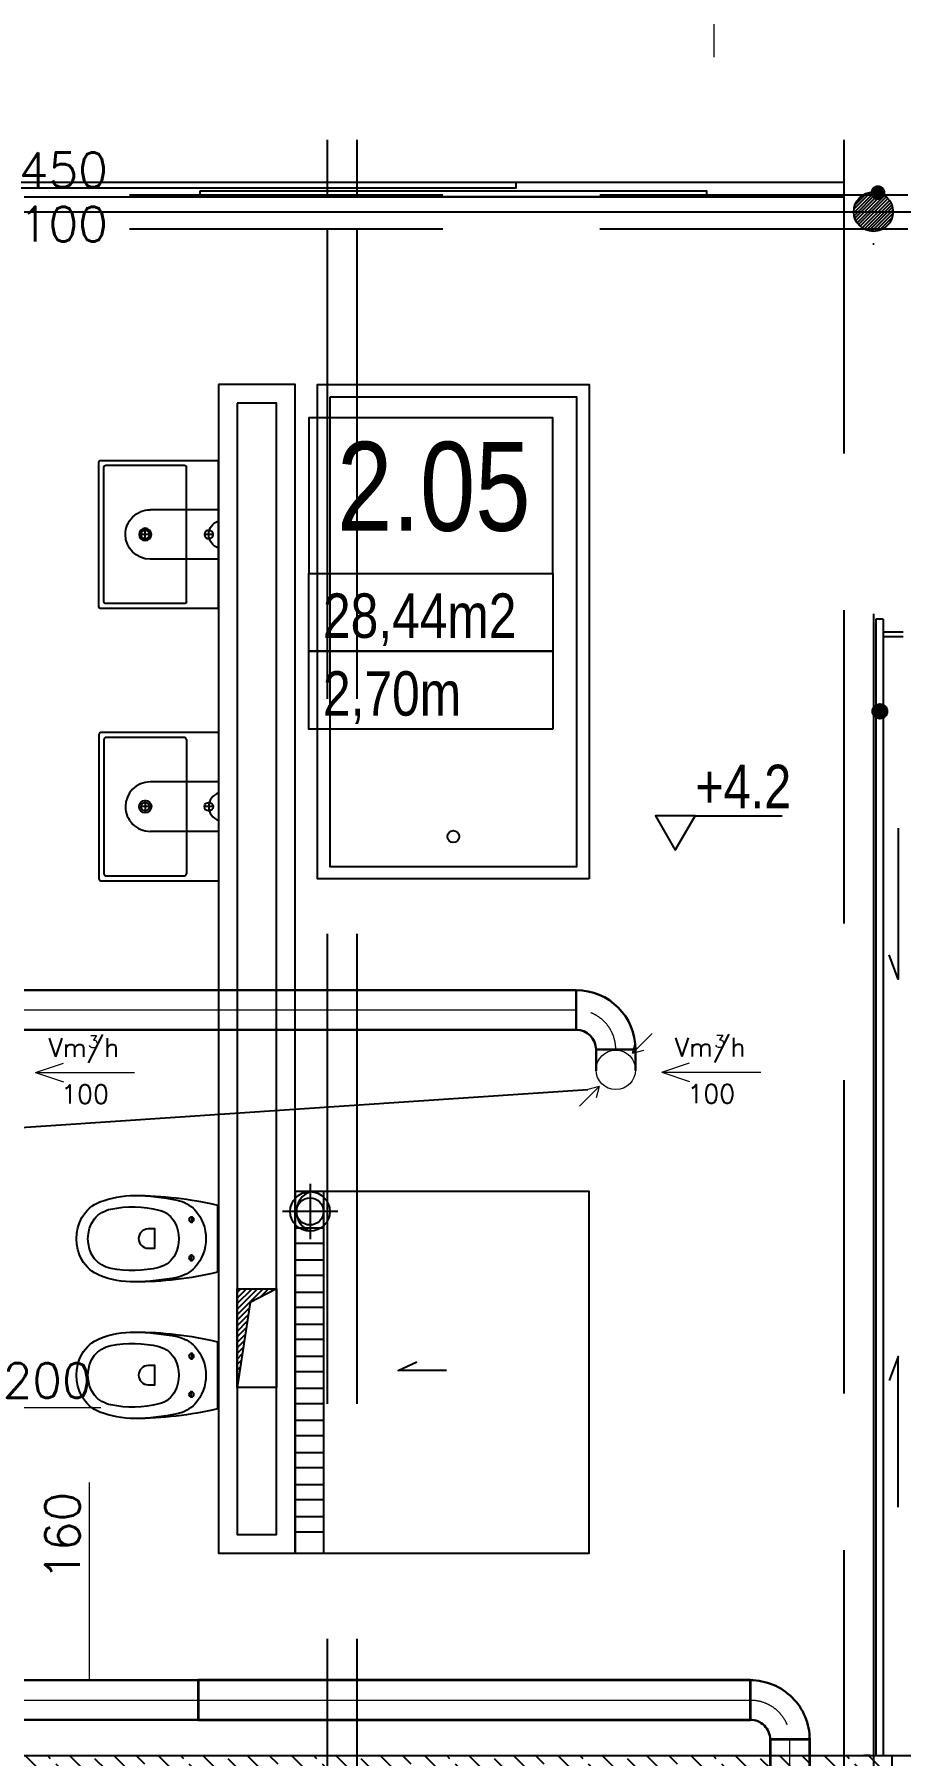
# Model space of a CAD drawing. Header units: millimetres. Extents: x -135140 to 267856, y -70704 to 149933.
# Drawn here: x 171919 to 175424, y 22930 to 29898 of the extents above; entities that cross this region are included whole.
import ezdxf
from ezdxf.enums import TextEntityAlignment as Align

# ---------------------------------------------------------------- set-up
doc = ezdxf.new("R2010")
doc.units = ezdxf.units.MM
doc.header["$LTSCALE"] = 99.9
for name, pattern in [('0707_PB_080619_gn_xref$0$ACAD_ISO10W100', [18, 12, -3, 0, -3]), ('ACAD_ISO03W100', [30, 12, -18]), ('ACAD_ISO10W100', [18, 12, -3, 0, -3]), ('AUDIT_D_080509132939-0', [0]), ('DASHDOT', [25.4, 12.7, -6.35, 0, -6.35]), ('HIDDEN', [9.525, 6.35, -3.175])]:
    doc.linetypes.add(name, pattern=pattern)
for name, color, linetype in [('+48_ARMATURA', 251, 'Continuous'), ('+48_HACZE', 253, 'Continuous'), ('+48_KANALIZACJA SANIT.', 251, 'Continuous'), ('+48_KOTY', 250, 'Continuous'), ('+48_MEBLE', 251, 'Continuous'), ('+48_OPISY T', 251, 'Continuous'), ('+48_OPISY_POM', 250, 'Continuous'), ('+48_OSIE', 8, 'Continuous'), ('+48_PODCIAGI', 250, 'Continuous'), ('+48_PODCIĄG', 250, 'ACAD_ISO03W100'), ('+48_PRZEBICIA', 143, 'Continuous'), ('+48_STOLARKA OKNA', 250, 'Continuous'), ('+48_STOLARKA_OKNA', 250, 'Continuous'), ('+48_SŁUPY', 251, 'Continuous'), ('+48_WIDOK', 250, 'Continuous'), ('+48_ŚCIANY_GK', 250, 'Continuous'), ('+48_ŻELBET', 250, 'Continuous')]:
    doc.layers.add(name, color=color, linetype=linetype)
for name, color, linetype, lineweight in [('2DH_SYM', 64, 'Continuous', 18), ('2DL_OBJ', 64, 'Continuous', 18), ('2DL_PRO_N1', 10, 'Continuous', 30), ('2DL_PRO_W11', 160, 'Continuous', 30), ('2DL_PRO_xxx1', 1, 'Continuous', 35), ('2DL_SYM', 64, 'Continuous', 18), ('CP_AXISAC', 7, 'DASHDOT', 0)]:
    doc.layers.add(name, color=color, linetype=linetype, lineweight=lineweight)
doc.styles.add('CP_ATTR', font='ROMANS.SHX')
doc.styles.add('WRP_ARIAL', font='ARIAL.TTF', dxfattribs={"width": 0.8})

# ---------------------------------------------------------------- blocks, each defined once
blk = doc.blocks.new('wc_ego')
at = {"layer": '+48_ARMATURA'}
for p, q in [((13.6, 0), (-13.6, 0)), ((-9.2, -10.5), (-6.3, -10.5)), ((9.2, -10.5), (6.3, -10.5))]:
    blk.add_line(p, q, dxfattribs=at)
for points in [[(14.92, -47.55, 0.091012), (17.5, -33.49, 0.04468), (15.64, -16.3, 0.150678), (11.63, -9.05, 0.380316), (-11.63, -9.05, 0.150678), (-15.64, -16.3, 0.04468), (-17.5, -33.49, 0.091012), (-14.92, -47.55, 0.171854), (-8.54, -54.79, 0.258868), (8.54, -54.79, 0.171854)], [(-6.33, -17.09, 0.228329), (-11.6, -23.64, 0.112012), (-12.01, -43.05, 0.161795), (-8.11, -49.75, 0.320353), (8.11, -49.75, 0.161795), (12.01, -43.05, 0.112012), (11.6, -23.64, 0.228329), (6.33, -17.09, 0.236897)]]:
    blk.add_lwpolyline(points, format="xyb", close=True, dxfattribs=at)
blk.add_lwpolyline([(-3.86, -27.96), (-3.86, -25.31), (3.94, -25.31), (3.94, -27.96, -1), (-3.86, -27.96, -1)], format="xyb", dxfattribs=at)
for centre in [(-7.75, -10.5), (7.75, -10.5)]:
    blk.add_circle(centre, 1, dxfattribs=at)
for centre, start, end in [((128.21, -33.49), 166.71401, 180), ((-128.21, -33.49), 0, 13.28599)]:
    blk.add_arc(centre, 145.71, start, end, dxfattribs=at)
blk = doc.blocks.new('UMYWALKA')
at = {"layer": '+48_ARMATURA'}
for p, q in [((-30, 0), (-30, -47.6)), ((-30, 0), (30, 0)), ((-10, 0), (10, 0)), ((-10, 0), (-10, -27.7)), ((10, 0), (10, -27.7)), ((30, -47.6), (30, 0)), ((-1.95, -4), (1.95, -4)), ((0, -2.05), (0, -5.95)), ((-28, -13.8), (-28, -45.6)), ((-27.2, -13), (27.2, -13)), ((28, -45.6), (28, -13.8)), ((0, -27), (0, -32.4)), ((-2.7, -29.7), (2.7, -29.7)), ((0, -37.7), (0, -37.7)), ((-29.2, -48.4), (29.2, -48.4)), ((-27.2, -46.4), (27.2, -46.4))]:
    blk.add_line(p, q, dxfattribs=at)
for centre, radius in [((0, -4), 1.75), ((0, -29.7), 2.5), ((0, -29.7), 1.7)]:
    blk.add_circle(centre, radius, dxfattribs=at)
for centre, radius, start, end in [((0, 1.78), 5.78, 197.94525, 342.05475), ((-27.2, -13.8), 0.8, 90, 180), ((27.2, -13.8), 0.8, 0, 90), ((0, -27.7), 10, 180, 270), ((0, -27.7), 10, 270, 0), ((-29.2, -47.6), 0.8, 180, 270), ((-27.2, -45.6), 0.8, 180, 270), ((27.2, -45.6), 0.8, 270, 0), ((29.2, -47.6), 0.8, 270, 0)]:
    blk.add_arc(centre, radius, start, end, dxfattribs=at)
blk = doc.blocks.new('OPISY_POM_METKA')
at = {"layer": '+48_OPISY_POM', "ltscale": 5}
for points in [[(0, -70), (109.71, -70), (109.71, 0), (0, 0)], [(109.71, -105), (0, -105), (0, -70), (109.71, -70)]]:
    blk.add_lwpolyline(points, close=True, dxfattribs=at)
at = {"layer": '+48_OPISY_POM'}
blk.add_lwpolyline([(109.71, -140), (0, -140), (0, -105), (109.71, -105)], close=True, dxfattribs=at)
at = {"layer": '+48_OPISY_POM', "ltscale": 5, "style": 'WRP_ARIAL', "width": 0.8}
for tag, p, height in [('NRPOM', (25.76, -50.8), 40), ('POW', (6.35, -98.98), 20)]:
    blk.add_attdef(tag, p, '', height=height, dxfattribs=at)
at = {"layer": '+48_OPISY_POM', "style": 'WRP_ARIAL', "width": 0.8}
blk.add_attdef('H', (6.35, -133.98), '', height=20, dxfattribs=at)
blk = doc.blocks.new('2DLAC038')
for p, q in [((0.424, 0.424), (0.919, 0.919)), ((0.424, 0.424), (0.495, 0.707)), ((0.424, 0.424), (0.707, 0.495)), ((-0.919, -0.919), (-0.424, -0.424)), ((-0.424, -0.424), (-0.707, -0.495)), ((-0.424, -0.424), (-0.495, -0.707))]:
    blk.add_line(p, q)
blk.add_circle((0, 0), 0.5)
at = {"linetype": 'ByBlock', "style": 'CP_ATTR', "flags": 9}
for tag, p in [('NAME', (-0.092, -0.018)), ('NUMBER', (-0.092, -0.018)), ('GROUP', (-0.092, -0.018)), ('ARTICLE', (-0.092, -0.019)), ('CHARACTER', (-0.092, -0.019)), ('TEMPERATURE', (-0.092, -0.018)), ('FLOW', (-0.092, -0.018)), ('PRODUCT-TYPE', (-0.092, -0.019)), ('ORDER-NO', (-0.092, -0.019)), ('PRODUCER', (-0.092, -0.019)), ('PN', (-0.091, -0.018)), ('OTHER', (-0.091, -0.018)), ('DN', (-0.091, -0.019)), ('POWER', (-0.091, -0.019)), ('VOLTAGE', (-0.091, -0.019))]:
    blk.add_attdef(tag, text='', height=0.00005, dxfattribs=at).set_placement(p, align=Align.MIDDLE_LEFT)
blk = doc.blocks.new('CPLS_465')
for q in [(-0.219, 0.094), (0.5, 0), (-0.219, -0.094)]:
    blk.add_line((-0.5, 0), q)
at = {"style": 'CP_ATTR'}
for s, height, p in [('Vm/h', 0.1875, (-0.37, 0.16)), ('3', 0.125, (0.031, 0.25))]:
    blk.add_text(s, height=height, dxfattribs=at).set_placement(p)
blk.add_attdef('VAL', text='', height=0.188, dxfattribs=at).set_placement((0, -0.219), align=Align.MIDDLE)
blk = doc.blocks.new('2CP_AC_ELBW_RO_D160_D160_R160_A90_E0_F0')
at = {"ltscale": 0.15}
for p, q in [((240, 160), (80, 160)), ((80, 160), (80, 160)), ((240, 160), (240, 160)), ((0, -80), (0, 80)), ((0, 80), (0, 80)), ((0, -80), (0, -80))]:
    blk.add_line(p, q, dxfattribs=at)
for radius in [240, 80]:
    blk.add_arc((0, 160), radius, 270, 0, dxfattribs=at)
at = {"layer": 'CP_AXISAC', "ltscale": 0.15}
for p, q in [((160, 160), (160, 160)), ((0, 0), (0, 0))]:
    blk.add_line(p, q, dxfattribs=at)
blk.add_arc((0, 160), 160, 270, 0, dxfattribs=at)
at = {"linetype": 'ByBlock', "ltscale": 0.15, "style": 'CP_ATTR', "flags": 9}
for tag in ['NAME', 'PRODUCER', 'PRODUCT-TYPE', 'ARTICLE', 'FLOW', 'OTHER']:
    blk.add_attdef(tag, (0, 0), '', height=0.0001, dxfattribs=at)
blk = doc.blocks.new('2CP_AC_PIPE_RO')
at = {"ltscale": 0.15}
for p, q in [((1, 0.5), (0, 0.5)), ((0, 0.5), (0, -0.5)), ((1, -0.5), (1, 0.5)), ((0, -0.5), (1, -0.5))]:
    blk.add_line(p, q, dxfattribs=at)
at = {"layer": 'CP_AXISAC', "ltscale": 0.15}
blk.add_line((0, 0), (1, 0), dxfattribs=at)
at = {"linetype": 'ByBlock', "ltscale": 0.15, "style": 'CP_ATTR', "flags": 9}
for tag in ['NAME', 'PRODUCER', 'PRODUCT-TYPE', 'ARTICLE', 'FLOW', 'OTHER']:
    blk.add_attdef(tag, (0, 0), '', height=0.0001, dxfattribs=at)
blk = doc.blocks.new('CPHS_DS09')
blk.add_line((0, 0), (-2, 0))
at = {"style": 'CP_ATTR', "flags": 14}
blk.add_attdef('FI', text='', height=0.35, dxfattribs=at).set_placement((-1.807, 0.275), align=Align.MIDDLE)
at = {"style": 'CP_ATTR', "flags": 12}
blk.add_attdef('EVAL_W_MM', text='', height=0.35, dxfattribs=at).set_placement((-1.604, 0.275), align=Align.MIDDLE_LEFT)
at = {"linetype": 'ByBlock', "style": 'CP_ATTR', "flags": 9}
blk.add_attdef('VAL', text='', height=0.00005, dxfattribs=at).set_placement((-1.342, 0.182), align=Align.MIDDLE_LEFT)
blk = doc.blocks.new('CPHS_DS08')
blk.add_line((0, 0), (2, 0))
at = {"style": 'CP_ATTR', "flags": 14}
blk.add_attdef('FI', text='', height=0.35, dxfattribs=at).set_placement((0.784, 0.275), align=Align.MIDDLE)
at = {"style": 'CP_ATTR', "flags": 12}
blk.add_attdef('EVAL_W_MM', text='', height=0.35, dxfattribs=at).set_placement((1.006, 0.275), align=Align.MIDDLE_LEFT)
at = {"linetype": 'ByBlock', "style": 'CP_ATTR', "flags": 9}
blk.add_attdef('VAL', text='', height=0.00005, dxfattribs=at).set_placement((0.408, 0.182), align=Align.MIDDLE_LEFT)
blk = doc.blocks.new('CPHS_DS06')
blk.add_line((0, 0), (1.55, 0))
at = {"style": 'CP_ATTR', "flags": 12}
for tag, p in [('EVAL_W_MM', (1.042, 0.275)), ('EVAL_H_MM', (1.042, -0.275))]:
    blk.add_attdef(tag, text='', height=0.35, dxfattribs=at).set_placement(p, align=Align.MIDDLE)
at = {"linetype": 'ByBlock', "style": 'CP_ATTR', "flags": 9}
blk.add_attdef('VAL', text='', height=0.00005, dxfattribs=at).set_placement((0.408, 0.182), align=Align.MIDDLE_LEFT)

msp = doc.modelspace()

# ---------------------------------------------------------------- hatches: boundary and pattern name
at = {"layer": '+48_HACZE'}
h = msp.add_hatch(dxfattribs=at)
h.set_pattern_fill('ANSI31', color=256, scale=3, angle=180, style=0)
h.set_pattern_definition([(225, (-521740.78, -43177.915), (6.73519209, -6.73519209), [])])
edge = h.paths.add_edge_path()
edge.add_arc((175314.1, 29179.7), 79.5, 0, 360)
at = {"layer": '+48_HACZE', "linetype": 'AUDIT_D_080509132939-0'}
h = msp.add_hatch(dxfattribs=at)
h.set_pattern_fill('ANSI33', color=256, scale=20, angle=90, style=0)
h.set_pattern_definition([(135, (-521740.78, -43177.92), (-89.802561, -89.802561), []), (135, (-521740.78, -43088.11), (-89.802561, -89.802561), [63.5, -31.75])])
h.paths.add_polyline_path([(168144.1, 22929.7), (175389.1, 22929.7), (175389.1, 22779.7), (168144.1, 22779.7)])
at = {"layer": '+48_OPISY T'}
h = msp.add_hatch(color=256, dxfattribs=at)
edge = h.paths.add_edge_path()
edge.add_arc((175332.7, 29256.9), 30, 0, 360)
h = msp.add_hatch(color=256, dxfattribs=at)
edge = h.paths.add_edge_path()
edge.add_arc((175340.5, 27157.5), 30, 0, 360)
at = {"layer": '+48_PRZEBICIA'}
h = msp.add_hatch(dxfattribs=at)
h.set_pattern_fill('ANSI31', color=256, scale=5, style=0)
h.set_pattern_definition([(45, (-521705.78, -43177.915), (-11.22532015, 11.22532015), [])])
h.paths.add_polyline_path([(172779.1, 24819.7), (172739.1, 24819.7), (172739.1, 24419.7), (172779.1, 24683)])
h.paths.add_polyline_path([(172791.4, 24764.1), (172899.1, 24819.7), (172779.1, 24819.7), (172779.1, 24683)])

# ---------------------------------------------------------------- linework, layer by layer
at = {"layer": '+48_ARMATURA'}
for p, q in [((171234.1, 29299.7), (175194.1, 29299.7)), ((171234.1, 29239.7), (175194.1, 29239.7))]:
    msp.add_line(p, q, dxfattribs=at)
for points in [[(174164.1, 26479.7), (173064.1, 26479.7), (173064.1, 28479.7), (174164.1, 28479.7)], [(173114.1, 28429.7), (173114.1, 26529.7), (174114.1, 26529.7), (174114.1, 28429.7)], [(172974.1, 23749.7), (174164.1, 23749.7), (174164.1, 25213.7), (172974.1, 25213.7)]]:
    msp.add_lwpolyline(points, close=True, dxfattribs=at)
for points in [[(173089.1, 25213.7), (173089.1, 23749.7)], [(173089.1, 25132.7), (172974.1, 25132.7)], [(172974.1, 25065.9), (173089.1, 25065.9)], [(173089.1, 25002.9), (172974.1, 25002.9)], [(172974.1, 24936.1), (173089.1, 24936.1)], [(173089.1, 24873.1), (172974.1, 24873.1)], [(172974.1, 24806.3), (173089.1, 24806.3)], [(173089.1, 24743.3), (172974.1, 24743.3)], [(172974.1, 24676.5), (173089.1, 24676.5)], [(173089.1, 24613.5), (172974.1, 24613.5)], [(172974.1, 24546.7), (173089.1, 24546.7)], [(173089.1, 24483.7), (172974.1, 24483.7)], [(173586.1, 24489), (173390.2, 24489), (173466.9, 24523.1)], [(172974.1, 24416.9), (173089.1, 24416.9)], [(173089.1, 24353.9), (172974.1, 24353.9)], [(172974.1, 24287.1), (173089.1, 24287.1)], [(173089.1, 24224.1), (172974.1, 24224.1)], [(172974.1, 24157.3), (173089.1, 24157.3)], [(173089.1, 24094.3), (172974.1, 24094.3)], [(172974.1, 24027.5), (173089.1, 24027.5)], [(173089.1, 23964.5), (172974.1, 23964.5)], [(172974.1, 23897.7), (173089.1, 23897.7)], [(173089.1, 23834.7), (172974.1, 23834.7)], [(175299.9, 22929.7), (175274.8, 22929.7)]]:
    msp.add_lwpolyline(points, dxfattribs=at)
msp.add_circle((173614.1, 26650.3), 24.1, dxfattribs=at)
at = {"layer": '+48_KANALIZACJA SANIT.', "ltscale": 0.5}
msp.add_circle((173034.1, 25132.7), 55, dxfattribs=at)
at = {"layer": '+48_KOTY', "ltscale": 5}
msp.add_line((174592.5, 26733.7), (174944.5, 26733.7), dxfattribs=at)
msp.add_lwpolyline([(174512.4, 26595), (174592.5, 26733.7), (174432.4, 26733.7)], close=True, dxfattribs=at)
at = {"layer": '+48_OPISY T'}
msp.add_circle((175340.5, 27157.5), 30, dxfattribs=at)
at = {"layer": '+48_OSIE', "linetype": 'ACAD_ISO10W100', "ltscale": 5}
for p, q in [((175314.1, 36542.9), (175314.1, 12069)), ((161440.4, 29179.7), (192220.1, 29179.7)), ((161440.4, 22929.7), (192220.1, 22929.7))]:
    msp.add_line(p, q, dxfattribs=at)
at = {"layer": '+48_PODCIAGI', "linetype": 'HIDDEN', "ltscale": 3}
for p, q in [((173104.1, 29111.2), (173104.1, 22779.7)), ((173224.1, 29111.2), (173224.1, 22779.7))]:
    msp.add_line(p, q, dxfattribs=at)
at = {"layer": '+48_PODCIĄG', "linetype": 'HIDDEN', "ltscale": 2}
for p, q in [((173104.1, 35179.7), (173104.1, 29248.2)), ((173224.1, 35179.7), (173224.1, 29248.2)), ((175194.1, 35179.7), (175194.1, 13579.7)), ((166594.1, 29248.2), (175454.1, 29248.2)), ((166594.1, 29111.2), (175454.1, 29111.2))]:
    msp.add_line(p, q, dxfattribs=at)
at = {"layer": '+48_PRZEBICIA', "linetype": '0707_PB_080619_gn_xref$0$ACAD_ISO10W100', "ltscale": 0.5}
for p, q in [((173034.1, 25244.7), (173034.1, 25020.7)), ((173146.1, 25132.7), (172922.1, 25132.7))]:
    msp.add_line(p, q, dxfattribs=at)
at = {"layer": '+48_PRZEBICIA'}
msp.add_lwpolyline([(172899.1, 24819.7), (172899.1, 24419.7), (172739.1, 24419.7), (172739.1, 24819.7)], close=True, dxfattribs=at)
msp.add_lwpolyline([(172899.1, 24819.7), (172791.4, 24764.1), (172739.1, 24419.7)], dxfattribs=at)
msp.add_circle((173034.1, 25132.7), 80, dxfattribs=at)
msp.add_arc((173064.7, 25132.7), 85.7, 110.98295, 249.01705, dxfattribs=at)
at = {"layer": '+48_STOLARKA OKNA'}
for points in [[(175414.1, 26683.7), (175414.1, 26073), (175378.1, 26171)], [(175414.1, 23935.1), (175414.1, 24545.8), (175378.1, 24447.8)]]:
    msp.add_lwpolyline(points, dxfattribs=at)
at = {"layer": '+48_STOLARKA_OKNA'}
for p, q in [((175354.1, 27479.7), (175434.1, 27479.7)), ((175354.1, 27459.7), (175434.1, 27459.7)), ((175324.1, 22929.7), (175354.1, 22929.7))]:
    msp.add_line(p, q, dxfattribs=at)
for points in [[(175354.1, 27529.7), (175324.1, 27529.7)], [(175324.1, 27529.7), (175324.1, 22929.7)], [(175354.1, 27529.7), (175354.1, 22929.7)]]:
    msp.add_lwpolyline(points, dxfattribs=at)
at = {"layer": '+48_SŁUPY', "linetype": 'AUDIT_D_080509132939-0'}
msp.add_circle((175314.1, 29179.7), 79.5, dxfattribs=at)
at = {"layer": '+48_WIDOK'}
for points in [[(171816.4, 29299.7), (173866.4, 29299.7), (173866.4, 29274.7), (171816.4, 29274.7)], [(172589.1, 29264.7), (174639.1, 29264.7), (174639.1, 29239.7), (172589.1, 29239.7)]]:
    msp.add_lwpolyline(points, close=True, dxfattribs=at)
at = {"layer": '+48_ŚCIANY_GK'}
msp.add_lwpolyline([(172664.1, 28479.7), (172664.1, 23749.7), (172974.1, 23749.7), (172974.1, 28479.7)], close=True, dxfattribs=at)
msp.add_lwpolyline([(172739.1, 28404.7), (172739.1, 23824.7), (172899.1, 23824.7), (172899.1, 28404.7), (172899.1, 28404.7), (172739.1, 28404.7)], dxfattribs=at)
at = {"layer": '+48_ŻELBET', "linetype": 'Continuous'}
msp.add_lwpolyline([(168144.1, 22929.7), (175389.1, 22929.7), (175389.1, 22779.7), (168144.1, 22779.7)], close=True, dxfattribs=at)
at = {"layer": '+48_ŻELBET', "linetype": 'AUDIT_D_080509132939-0'}
msp.add_circle((175314.1, 29179.7), 79.5, dxfattribs=at)
at = {"ltscale": 0.15}
msp.add_line((165536.9, 25046.8), (174158.4, 25626.8), dxfattribs=at)
at = {"layer": '2DL_PRO_W11', "ltscale": 0.15}
for p, q in [((174191.5, 25788.4), (174191.7, 25701.8)), ((174351.5, 25788.4), (174351.5, 25702.9))]:
    msp.add_line(p, q, dxfattribs=at)

# ---------------------------------------------------------------- block references
at = {"layer": '+48_ARMATURA', "xscale": -10, "yscale": 10, "zscale": 10, "rotation": 270}
for p in [(172659.1, 25022.1), (172659.1, 24469.3)]:
    msp.add_blockref('wc_ego', p, dxfattribs=at)
at = {"layer": '+48_MEBLE', "yscale": 10, "zscale": 10, "rotation": 270}
for p, xscale in [((172664.1, 27873.2), -10), ((172664.1, 26771.3), 10)]:
    msp.add_blockref('UMYWALKA', p, dxfattribs=dict(at, xscale=xscale))
at = {"layer": '+48_OPISY_POM'}
ref = msp.add_blockref('OPISY_POM_METKA', (173029.4, 28345.3), dxfattribs=dict(at, xscale=9, yscale=9, zscale=8.999999999994316))
ref.add_attrib('H', '2,70m', (173086.6, 27139.6), dxfattribs={"height": 180, "style": 'WRP_ARIAL', "width": 0.8})
ref.add_attrib('NRPOM', '2.05', (173143.6, 27888.1), dxfattribs={"ltscale": 5, "height": 360, "style": 'WRP_ARIAL', "width": 0.8})
ref.add_attrib('POW', '28,44m2', (173086.6, 27454.6), dxfattribs={"ltscale": 5, "height": 180, "style": 'WRP_ARIAL', "width": 0.8})
at = {"layer": '2DH_SYM', "ltscale": 0.15}
ref = msp.add_blockref('CPHS_DS09', (174668.7, 30606.1), dxfattribs=dict(at, xscale=400, yscale=400, zscale=400, rotation=90))
ref.add_attrib('EVAL_W_MM', '160', dxfattribs={"layer": '0', "height": 140, "rotation": 90, "style": 'CP_ATTR', "flags": 12}).set_placement((174558.7, 29964.5), align=Align.MIDDLE_LEFT)
at = {"layer": '2DH_SYM', "ltscale": 0.15, "xscale": 400, "yscale": 400, "zscale": 400}
msp.add_blockref('CPHS_DS06', (171619.1, 29239.7), dxfattribs=at).add_auto_attribs({'EVAL_W_MM': '450', 'EVAL_H_MM': '100'})
at = {"layer": '2DH_SYM', "ltscale": 0.15}
ref = msp.add_blockref('CPHS_DS08', (171387.5, 24338.2), dxfattribs=dict(at, xscale=400, yscale=400, zscale=400))
ref.add_attrib('EVAL_W_MM', '200', dxfattribs={"layer": '0', "height": 140, "style": 'CP_ATTR', "flags": 12}).set_placement((171790.1, 24448.2), align=Align.MIDDLE_LEFT)
ref = msp.add_blockref('CPHS_DS08', (172142.2, 23234.6), dxfattribs=dict(at, xscale=400, yscale=400, zscale=400, rotation=90))
ref.add_attrib('EVAL_W_MM', '160', dxfattribs={"layer": '0', "height": 140, "rotation": 90, "style": 'CP_ATTR', "flags": 12}).set_placement((172032.2, 23637.2), align=Align.MIDDLE_LEFT)
at = {"layer": '2DL_OBJ', "ltscale": 0.15, "xscale": 160, "yscale": 160, "zscale": 160}
msp.add_blockref('2DLAC038', (174271.5, 25705.9), dxfattribs=at)
at = {"layer": '2DL_PRO_N1', "ltscale": 0.15, "xscale": 3000, "yscale": 160, "zscale": 160}
msp.add_blockref('2CP_AC_PIPE_RO', (169581.5, 23154.6), dxfattribs=at)
at = {"layer": '2DL_PRO_N1', "ltscale": 0.15, "yscale": -1, "zscale": 160}
msp.add_blockref('2CP_AC_ELBW_RO_D160_D160_R160_A90_E0_F0', (174816.2, 23154.6), dxfattribs=at)
at = {"layer": '2DL_PRO_W11', "ltscale": 0.15, "xscale": 2649.020691226644, "yscale": 160, "zscale": 160}
msp.add_blockref('2CP_AC_PIPE_RO', (171462.5, 25948.4), dxfattribs=at)
at = {"layer": '2DL_PRO_W11', "ltscale": 0.15, "zscale": 160, "rotation": 90}
msp.add_blockref('2CP_AC_ELBW_RO_D160_D160_R160_A90_E0_F0', (174271.5, 25788.4), dxfattribs=at)
at = {"layer": '2DL_PRO_xxx1', "color": 1, "ltscale": 0.15, "xscale": 2234.695226756303, "yscale": 160, "zscale": 160}
msp.add_blockref('2CP_AC_PIPE_RO', (172581.5, 23154.6), dxfattribs=at)
at = {"layer": '2DL_PRO_xxx1', "ltscale": 0.15, "xscale": 1096.263300344519, "yscale": 160, "zscale": 160, "rotation": 90}
msp.add_blockref('2CP_AC_PIPE_RO', (174976.2, 21898.3), dxfattribs=at)
at = {"layer": '2DL_SYM', "ltscale": 0.15, "xscale": 400, "yscale": 400, "zscale": 400}
for p in [(172123.5, 25695), (174658, 25696.4)]:
    msp.add_blockref('CPLS_465', p, dxfattribs=at).add_auto_attribs({'VAL': '100'})

# ---------------------------------------------------------------- texts
at = {"layer": '+48_KOTY', "style": 'WRP_ARIAL', "width": 0.8}
msp.add_attdef('+4.2', (174593.3, 26765.1), '', height=176, dxfattribs=at)

doc.saveas('drawing.dxf')
